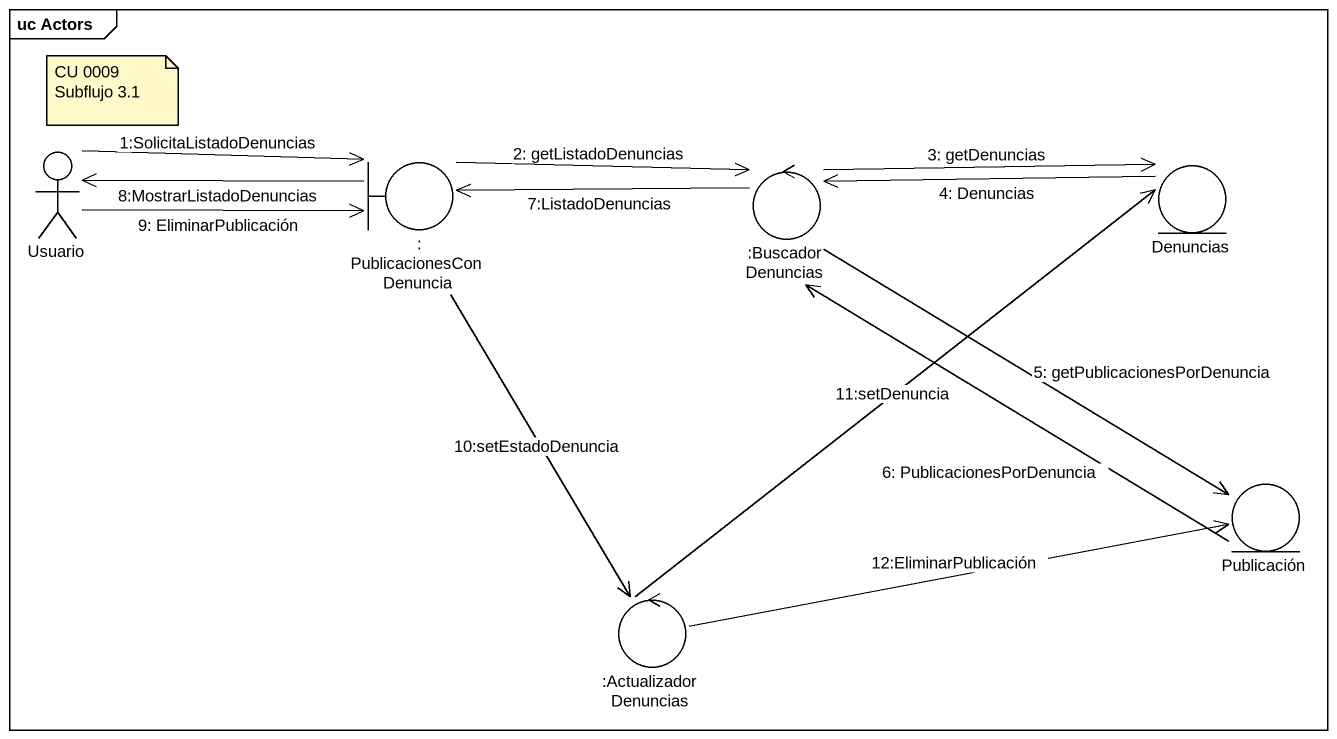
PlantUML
@startuml
mainframe uc Actors
actor Usuario
boundary ": PublicacionesConDenuncia" as PublicacionesConDenuncia
control ":BuscadorDenuncias" as BuscadorDenuncias
entity Denuncias
entity Publicación
control ":ActualizadorDenuncias" as ActualizadorDenuncias
Usuario -right-> PublicacionesConDenuncia : 1:SolicitaListadoDenuncias
Usuario -right-> PublicacionesConDenuncia : 9: EliminarPublicación
PublicacionesConDenuncia -left-> Usuario : 8:MostrarListadoDenuncias
PublicacionesConDenuncia -right-> BuscadorDenuncias : 2: getListadoDenuncias
PublicacionesConDenuncia --> ActualizadorDenuncias : 10:setEstadoDenuncia
BuscadorDenuncias -left-> PublicacionesConDenuncia : 7:ListadoDenuncias
BuscadorDenuncias -right-> Denuncias : 3: getDenuncias
BuscadorDenuncias --> Publicación : 5: getPublicacionesPorDenuncia
Denuncias -left-> BuscadorDenuncias : 4: Denuncias
Publicación -up-> BuscadorDenuncias : 6: PublicacionesPorDenuncia
ActualizadorDenuncias -up-> Denuncias : 11:setDenuncia
ActualizadorDenuncias -right-> Publicación : 12:EliminarPublicación
note as N1
  CU 0009 Subflujo 3.1
end note
@enduml
